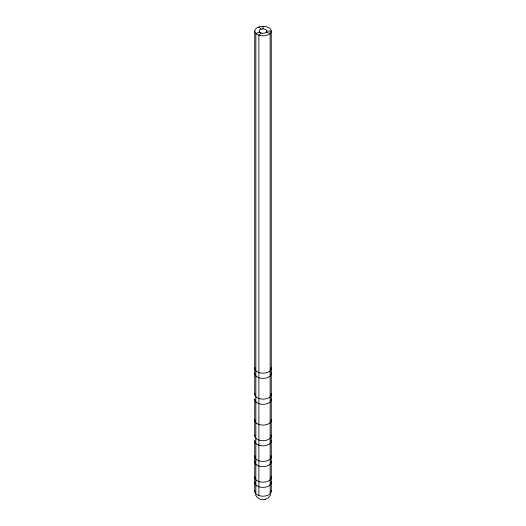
<?xml version="1.0" encoding="UTF-8"?>
<svg xmlns="http://www.w3.org/2000/svg" width="526" height="526" viewBox="0 0 526 526"><rect width="100%" height="100%" fill="white"/><g stroke="black" fill="none" stroke-linecap="round" stroke-linejoin="round"><path stroke-width="0.79" d="M259.699 32.171A3.813 2.203 0 0 1 261.093 29.167L263 28.871A3.813 2.203 0 0 1 266.813 31.073L266.301 32.171A3.813 2.203 0 0 1 261.093 32.98L259.699 32.171L255.846 33.454L255.846 493.822M270.233 495.407L270.502 494.907M270.035 495.768L267.852 498.122L265.005 499.444M261.093 32.98L258.871 35.203L258.871 495.571M255.965 495.768C257.733 498.714 261.468 500.311 264.815 499.49M264.624 499.536L265.242 499.384M266.813 31.073L271.265 31.073L271.265 491.435M266.301 32.171L270.154 33.454L270.154 493.822M258.871 26.938A8.265 4.773 0 0 1 271.265 31.073A8.265 4.773 0 0 1 258.871 35.203A8.265 4.773 0 0 1 258.871 26.938L261.093 29.167M255.498 494.907L255.767 495.407M263 26.3L263 28.871M254.735 31.073L254.735 394.382M254.735 399.569L254.735 435.903M254.735 441.09L254.735 491.435M271.14 367.602A8.265 4.773 0 0 1 263 373.204A8.265 4.773 0 0 1 254.86 367.602M271.14 435.074A8.265 4.773 0 0 1 263 440.67A8.265 4.773 0 0 1 254.86 435.074M271.14 419.505A8.265 4.773 0 0 1 263 425.1A8.265 4.773 0 0 1 254.86 419.505M271.14 455.832A8.265 4.773 0 0 1 263 461.433A8.265 4.773 0 0 1 254.86 455.832M271.14 440.262A8.265 4.773 0 0 1 263 445.864A8.265 4.773 0 0 1 254.86 440.262M271.14 476.595A8.265 4.773 0 0 1 263 482.197A8.265 4.773 0 0 1 254.86 476.595M271.14 461.026A8.265 4.773 0 0 1 263 466.621A8.265 4.773 0 0 1 254.86 461.026M271.14 490.607A8.265 4.773 0 0 1 263 496.209A8.265 4.773 0 0 1 254.86 490.607M271.14 481.783A8.265 4.773 0 0 1 263 487.385A8.265 4.773 0 0 1 254.86 481.783M271.14 393.553A8.265 4.773 0 0 1 263 399.149A8.265 4.773 0 0 1 254.86 393.553M271.14 372.789A8.265 4.773 0 0 1 263 378.391A8.265 4.773 0 0 1 254.86 372.789M271.14 398.741A8.265 4.773 0 0 1 263 404.343A8.265 4.773 0 0 1 254.86 398.741"/></g></svg>
